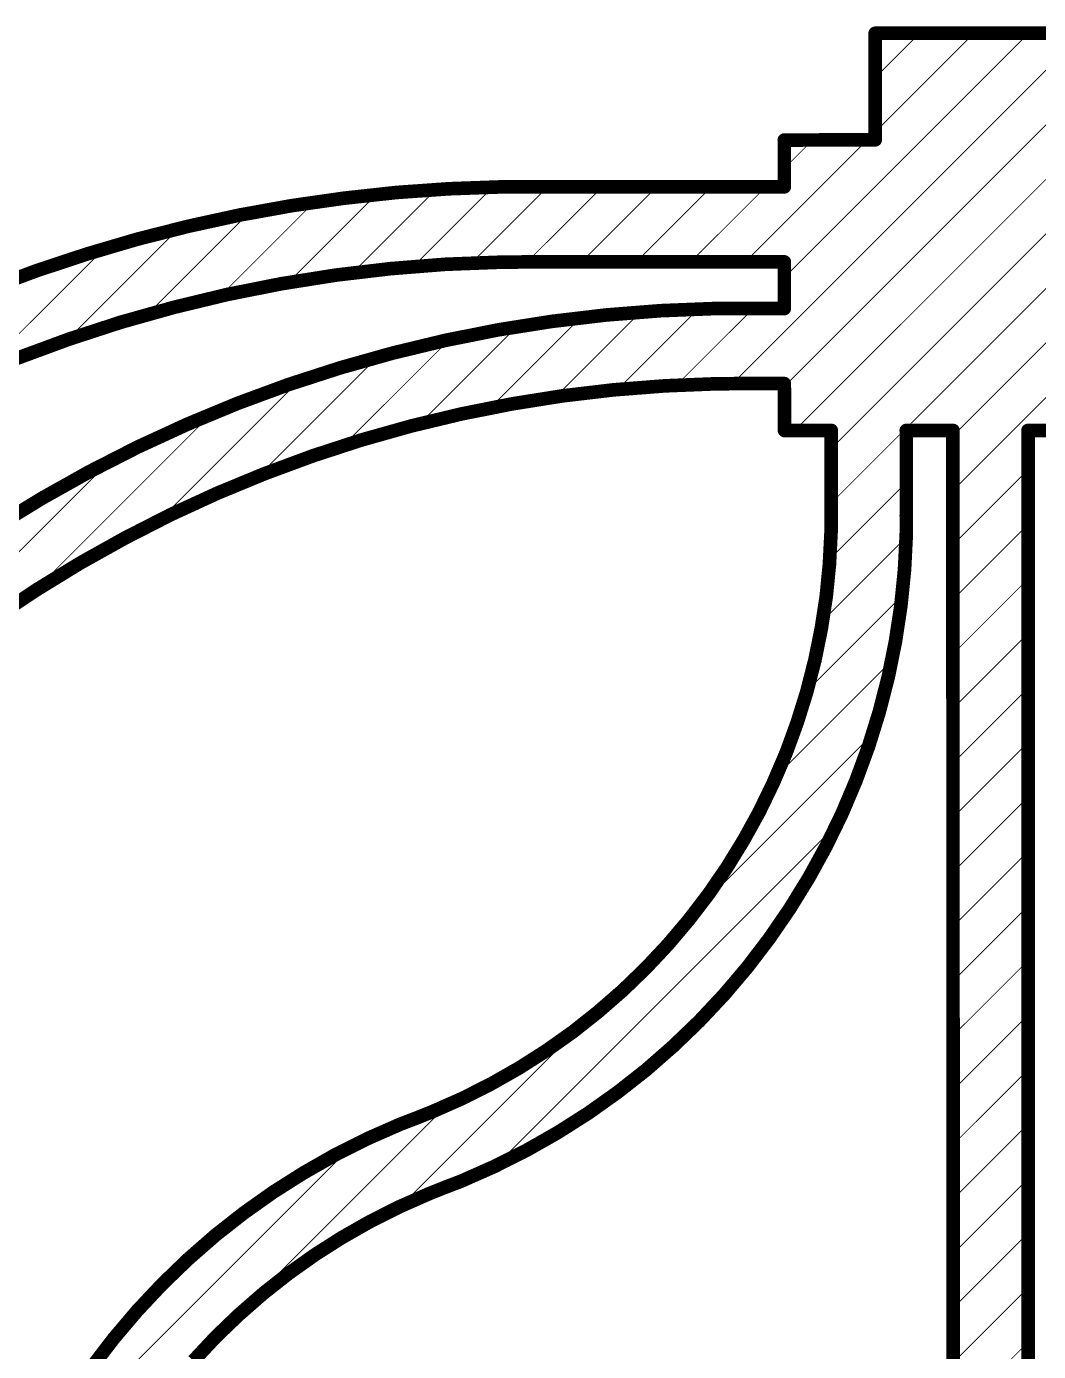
# Model space of a CAD drawing. Header units: millimetres. Extents: x 0 to 19.1, y 0 to 5.1.
# Drawn here: x 12.78 to 13.893, y 1.451 to 2.909 of the extents above; entities that cross this region are included whole.
import ezdxf

# ---------------------------------------------------------------- set-up
doc = ezdxf.new("R2010")
doc.units = ezdxf.units.MM
doc.header["$MEASUREMENT"] = 0
doc.layers.add('DrillDrawing', color=1, linetype='Continuous')

msp = doc.modelspace()

# ---------------------------------------------------------------- linework, layer by layer
at = {"layer": 'DrillDrawing'}
for points, const_width in [([(13.5561, 2.5153), (13.9429, 2.9021)], 0.001), ([(13.6138, 2.513), (14.0029, 2.9021)], 0.001), ([(13.6138, 2.633), (13.8829, 2.9021)], 0.001), ([(13.6245, 2.4637), (14.0629, 2.9021)], 0.001), ([(13.7137, 2.9016), (14.1014, 2.9016)], 0.015), ([(13.7137, 2.7843), (13.7137, 2.9016)], 0.015), ([(13.7137, 2.7929), (13.8229, 2.9021)], 0.001), ([(13.7137, 2.8529), (13.7629, 2.9021)], 0.001), ([(13.6654, 2.4446), (14.1014, 2.8806)], 0.001), ([(13.6654, 2.3846), (14.1014, 2.8206)], 0.001), ([(13.5701, 2.6493), (13.7058, 2.785)], 0.001), ([(13.6138, 2.7841), (13.703, 2.7843)], 0.015), ([(13.6138, 2.7326), (13.6138, 2.7841)], 0.015), ([(13.6138, 2.753), (13.6457, 2.7849)], 0.001), ([(13.703, 2.7843), (13.7137, 2.7843)], 0.015), ([(13.7993, 2.4585), (14.1258, 2.785)], 0.001), ([(13.7994, 2.3986), (14.1858, 2.785)], 0.001), ([(13.0718, 2.7119), (13.1293, 2.7201)], 0.015), ([(13.1293, 2.7201), (13.187, 2.7264)], 0.015), ([(13.1375, 2.6367), (13.2311, 2.7303)], 0.001), ([(13.187, 2.7264), (13.245, 2.7305)], 0.015), ([(13.2045, 2.6437), (13.2938, 2.733)], 0.001), ([(13.245, 2.7305), (13.303, 2.7326)], 0.015), ([(13.2685, 2.6477), (13.3541, 2.7333)], 0.001), ([(13.303, 2.7326), (13.332, 2.7326)], 0.015), ([(13.332, 2.7326), (13.6138, 2.7326)], 0.015), ([(13.3301, 2.6493), (13.4141, 2.7333)], 0.001), ([(13.3901, 2.6493), (13.4741, 2.7333)], 0.001), ([(13.4501, 2.6493), (13.5341, 2.7333)], 0.001), ([(13.5101, 2.6493), (13.5941, 2.7333)], 0.001), ([(12.992, 2.6112), (13.0971, 2.7163)], 0.001), ([(13.0147, 2.7016), (13.0718, 2.7119)], 0.015), ([(13.0671, 2.6263), (13.1656, 2.7248)], 0.001), ([(12.9114, 2.5906), (13.025, 2.7042)], 0.001), ([(12.9579, 2.6892), (13.0147, 2.7016)], 0.015), ([(12.8241, 2.5633), (12.9484, 2.6876)], 0.001), ([(12.9016, 2.6749), (12.9579, 2.6892)], 0.015), ([(12.8459, 2.6585), (12.9016, 2.6749)], 0.015), ([(12.7259, 2.5251), (12.866, 2.6652)], 0.001), ([(12.7908, 2.6402), (12.8459, 2.6585)], 0.015), ([(13.1807, 2.6426), (13.2411, 2.6474)], 0.015), ([(13.2411, 2.6474), (13.3017, 2.6497)], 0.015), ([(13.3017, 2.6497), (13.332, 2.65)], 0.015), ([(13.332, 2.65), (13.6138, 2.65)], 0.015), ([(13.6138, 2.5987), (13.6138, 2.65)], 0.015), ([(12.7364, 2.6199), (12.7908, 2.6402)], 0.015), ([(13.0606, 2.626), (13.1205, 2.6355)], 0.015), ([(13.1205, 2.6355), (13.1807, 2.6426)], 0.015), ([(13.0011, 2.6142), (13.0606, 2.626)], 0.015), ([(12.9422, 2.6), (13.0011, 2.6142)], 0.015), ([(12.8838, 2.5836), (12.9422, 2.6)], 0.015), ([(13.3584, 2.5846), (13.4178, 2.5916)], 0.015), ([(13.3613, 2.5005), (13.4562, 2.5954)], 0.001), ([(13.4178, 2.5916), (13.4773, 2.5963)], 0.015), ([(13.4295, 2.5087), (13.5196, 2.5987)], 0.001), ([(13.4773, 2.5963), (13.5371, 2.5987)], 0.015), ([(13.4942, 2.5134), (13.5802, 2.5994)], 0.001), ([(13.5371, 2.5987), (13.5669, 2.5987)], 0.015), ([(13.5669, 2.5987), (13.6138, 2.5987)], 0.015), ([(12.8262, 2.5648), (12.8838, 2.5836)], 0.015), ([(13.2407, 2.5636), (13.2994, 2.5753)], 0.015), ([(13.2888, 2.488), (13.3899, 2.5891)], 0.001), ([(13.2994, 2.5753), (13.3584, 2.5846)], 0.015), ([(12.7693, 2.5438), (12.8262, 2.5648)], 0.015), ([(13.1826, 2.5496), (13.2407, 2.5636)], 0.015), ([(13.2115, 2.4706), (13.3201, 2.5793)], 0.001), ([(13.1251, 2.5334), (13.1826, 2.5496)], 0.015), ([(13.127, 2.4462), (13.2463, 2.5655)], 0.001), ([(13.0335, 2.4127), (13.1667, 2.5459)], 0.001), ([(13.0683, 2.515), (13.1251, 2.5334)], 0.015), ([(13.4822, 2.5136), (13.5387, 2.5159)], 0.015), ([(13.5387, 2.5159), (13.5669, 2.5161)], 0.015), ([(13.5669, 2.5161), (13.6138, 2.5161)], 0.015), ([(13.6138, 2.5161), (13.6139, 2.4645)], 0.015), ([(12.9247, 2.3639), (13.0805, 2.5197)], 0.001), ([(13.0122, 2.4943), (13.0683, 2.515)], 0.015), ([(13.3139, 2.4937), (13.3697, 2.5026)], 0.015), ([(13.3697, 2.5026), (13.4259, 2.5092)], 0.015), ([(13.4259, 2.5092), (13.4822, 2.5136)], 0.015), ([(12.957, 2.4714), (13.0122, 2.4943)], 0.015), ([(13.2585, 2.4827), (13.3139, 2.4937)], 0.015), ([(12.7853, 2.2845), (12.9843, 2.4835)], 0.001), ([(12.9027, 2.4464), (12.957, 2.4714)], 0.015), ([(13.2035, 2.4695), (13.2585, 2.4827)], 0.015), ([(13.1491, 2.4542), (13.2035, 2.4695)], 0.015), ([(13.6139, 2.4645), (13.6654, 2.4645)], 0.015), ([(13.6654, 2.3707), (13.6654, 2.4645)], 0.015), ([(13.748, 2.4645), (13.748, 2.3707)], 0.015), ([(13.748, 2.4645), (13.7993, 2.4645)], 0.015), ([(13.7993, 2.4645), (13.7995, 0.4677)], 0.015), ([(13.8819, 0.4678), (13.8819, 2.4645)], 0.015), ([(13.8819, 2.4645), (13.9333, 2.4645)], 0.015), ([(12.8494, 2.4192), (12.9027, 2.4464)], 0.015), ([(13.0954, 2.4367), (13.1491, 2.4542)], 0.015), ([(13.0424, 2.4171), (13.0954, 2.4367)], 0.015), ([(12.2127, 1.7719), (12.8726, 2.4318)], 0.001), ([(12.7973, 2.39), (12.8494, 2.4192)], 0.015), ([(12.9901, 2.3955), (13.0424, 2.4171)], 0.015), ([(13.7994, 2.3386), (13.8819, 2.4211)], 0.001), ([(13.6637, 2.3229), (13.748, 2.4072)], 0.001), ([(12.7463, 2.3588), (12.7973, 2.39)], 0.015), ([(12.9388, 2.3719), (12.9901, 2.3955)], 0.015), ([(12.8885, 2.3462), (12.9388, 2.3719)], 0.015), ([(13.6652, 2.3529), (13.6654, 2.3707)], 0.015), ([(13.748, 2.3707), (13.748, 2.3508)], 0.015), ([(12.8391, 2.3186), (12.8885, 2.3462)], 0.015), ([(13.6634, 2.3173), (13.6652, 2.3529)], 0.015), ([(13.746, 2.3111), (13.748, 2.3508)], 0.015), ([(13.7994, 2.2786), (13.8819, 2.3611)], 0.001), ([(13.6556, 2.2548), (13.7478, 2.347)], 0.001), ([(12.791, 2.2891), (12.8391, 2.3186)], 0.015), ([(13.6599, 2.2819), (13.6634, 2.3173)], 0.015), ([(13.742, 2.2715), (13.746, 2.3111)], 0.015), ([(12.744, 2.2577), (12.791, 2.2891)], 0.015), ([(13.6545, 2.2467), (13.6599, 2.2819)], 0.015), ([(13.7994, 2.2186), (13.8819, 2.3011)], 0.001), ([(13.6385, 2.1777), (13.7432, 2.2824)], 0.001), ([(13.736, 2.2322), (13.742, 2.2715)], 0.015), ([(13.6474, 2.2118), (13.6545, 2.2467)], 0.015), ([(13.7281, 2.1932), (13.736, 2.2322)], 0.015), ([(13.7994, 2.1586), (13.8819, 2.2411)], 0.001), ([(13.6386, 2.1773), (13.6474, 2.2118)], 0.015), ([(13.6042, 2.0834), (13.7319, 2.2111)], 0.001), ([(13.7182, 2.1547), (13.7281, 2.1932)], 0.015), ([(13.628, 2.1433), (13.6386, 2.1773)], 0.015), ([(13.7994, 2.0986), (13.8819, 2.1811)], 0.001), ([(13.7064, 2.1167), (13.7182, 2.1547)], 0.015), ([(13.6158, 2.1098), (13.628, 2.1433)], 0.015), ([(13.5127, 1.9319), (13.7108, 2.13)], 0.001), ([(13.6018, 2.0771), (13.6158, 2.1098)], 0.015), ([(13.6927, 2.0794), (13.7064, 2.1167)], 0.015), ([(13.7994, 2.0386), (13.8819, 2.1211)], 0.001), ([(13.6772, 2.0428), (13.6927, 2.0794)], 0.015), ([(13.5863, 2.045), (13.6018, 2.0771)], 0.015), ([(13.7994, 1.9786), (13.8819, 2.0611)], 0.001), ([(13.5691, 2.0138), (13.5863, 2.045)], 0.015), ([(13.6598, 2.007), (13.6772, 2.0428)], 0.015), ([(13.2944, 1.6536), (13.6719, 2.0311)], 0.001), ([(13.5505, 1.9835), (13.5691, 2.0138)], 0.015), ([(13.6407, 1.9722), (13.6598, 2.007)], 0.015), ([(13.7994, 1.9186), (13.8819, 2.0011)], 0.001), ([(13.5303, 1.9541), (13.5505, 1.9835)], 0.015), ([(13.6198, 1.9383), (13.6407, 1.9722)], 0.015), ([(13.5087, 1.9259), (13.5303, 1.9541)], 0.015), ([(13.5973, 1.9055), (13.6198, 1.9383)], 0.015), ([(13.7994, 1.8586), (13.8819, 1.9411)], 0.001), ([(13.4857, 1.8987), (13.5087, 1.9259)], 0.015), ([(13.5732, 1.8739), (13.5973, 1.9055)], 0.015), ([(13.4613, 1.8727), (13.4857, 1.8987)], 0.015), ([(13.5475, 1.8436), (13.5732, 1.8739)], 0.015), ([(13.7994, 1.7986), (13.8819, 1.8811)], 0.001), ([(13.4357, 1.848), (13.4613, 1.8727)], 0.015), ([(13.4579, 1.7571), (13.5686, 1.8678)], 0.001), ([(13.4088, 1.8246), (13.4357, 1.848)], 0.015), ([(13.5203, 1.8146), (13.5475, 1.8436)], 0.015), ([(13.3809, 1.8025), (13.4088, 1.8246)], 0.015), ([(13.1901, 1.6093), (13.3961, 1.8153)], 0.001), ([(13.3518, 1.7819), (13.3809, 1.8025)], 0.015), ([(13.4916, 1.787), (13.5203, 1.8146)], 0.015), ([(13.7994, 1.7386), (13.8819, 1.8211)], 0.001), ([(13.4617, 1.7608), (13.4916, 1.787)], 0.015), ([(13.3218, 1.7628), (13.3518, 1.7819)], 0.015), ([(13.2908, 1.7452), (13.3218, 1.7628)], 0.015), ([(13.4304, 1.7362), (13.4617, 1.7608)], 0.015), ([(13.259, 1.7292), (13.2908, 1.7452)], 0.015), ([(13.7994, 1.6786), (13.8819, 1.7611)], 0.001), ([(13.2264, 1.7148), (13.259, 1.7292)], 0.015), ([(13.398, 1.7132), (13.4304, 1.7362)], 0.015), ([(12.7423, 1.2215), (13.2443, 1.7235)], 0.001), ([(13.2099, 1.7082), (13.2264, 1.7148)], 0.015), ([(13.3645, 1.6919), (13.398, 1.7132)], 0.015), ([(13.155, 1.6851), (13.1913, 1.7011)], 0.015), ([(13.1913, 1.7011), (13.2099, 1.7082)], 0.015), ([(13.1194, 1.6672), (13.155, 1.6851)], 0.015), ([(13.3299, 1.6722), (13.3645, 1.6919)], 0.015), ([(13.7994, 1.6186), (13.8819, 1.7011)], 0.001), ([(12.7853, 1.3245), (13.1382, 1.6774)], 0.001), ([(13.2944, 1.6544), (13.3299, 1.6722)], 0.015), ([(13.0849, 1.6475), (13.1194, 1.6672)], 0.015), ([(13.0513, 1.6262), (13.0849, 1.6475)], 0.015), ([(13.258, 1.6383), (13.2944, 1.6544)], 0.015), ([(13.0189, 1.6032), (13.0513, 1.6262)], 0.015), ([(13.2229, 1.6246), (13.2394, 1.6312)], 0.015), ([(13.2394, 1.6312), (13.258, 1.6383)], 0.015), ([(13.7994, 1.5586), (13.8819, 1.6411)], 0.001), ([(13.1903, 1.6102), (13.2229, 1.6246)], 0.015), ([(12.9876, 1.5786), (13.0189, 1.6032)], 0.015), ([(13.1585, 1.5942), (13.1903, 1.6102)], 0.015), ([(13.1275, 1.5766), (13.1585, 1.5942)], 0.015), ([(12.9577, 1.5524), (12.9876, 1.5786)], 0.015), ([(13.0975, 1.5575), (13.1275, 1.5766)], 0.015), ([(13.7994, 1.4986), (13.8819, 1.5811)], 0.001), ([(13.0685, 1.5369), (13.0975, 1.5575)], 0.015), ([(12.9291, 1.5248), (12.9577, 1.5524)], 0.015), ([(12.9019, 1.4958), (12.9291, 1.5248)], 0.015), ([(13.0405, 1.5148), (13.0685, 1.5369)], 0.015), ([(13.0137, 1.4914), (13.0405, 1.5148)], 0.015), ([(13.7994, 1.4386), (13.8819, 1.5211)], 0.001), ([(12.8762, 1.4655), (12.9019, 1.4958)], 0.015), ([(12.988, 1.4667), (13.0137, 1.4914)], 0.015), ([(12.852, 1.4339), (12.8762, 1.4655)], 0.015), ([(12.9637, 1.4407), (12.988, 1.4667)], 0.015), ([(13.7994, 1.3786), (13.8819, 1.4611)], 0.001)]:
    msp.add_lwpolyline(points, dxfattribs=dict(at, const_width=const_width))
for points, const_width in [([(13.71, 2.9016, 1), (13.7175, 2.9016, 1)], 0.0075), ([(13.71, 2.9016, 1), (13.7175, 2.9016, 1)], 0.0075), ([(13.7627, 2.9021, 1), (13.7632, 2.9021, 1)], 0.0005), ([(13.8227, 2.9021, 1), (13.8232, 2.9021, 1)], 0.0005), ([(13.8827, 2.9021, 1), (13.8832, 2.9021, 1)], 0.0005), ([(13.7135, 2.8529, 1), (13.714, 2.8529, 1)], 0.0005), ([(13.61, 2.7841, 1), (13.6175, 2.7841, 1)], 0.0075), ([(13.61, 2.7841, 1), (13.6175, 2.7841, 1)], 0.0075), ([(13.6455, 2.7849, 1), (13.646, 2.7849, 1)], 0.0005), ([(13.6993, 2.7843, 1), (13.7068, 2.7843, 1)], 0.0075), ([(13.6993, 2.7843, 1), (13.7068, 2.7843, 1)], 0.0075), ([(13.7056, 2.785, 1), (13.7061, 2.785, 1)], 0.0005), ([(13.71, 2.7843, 1), (13.7175, 2.7843, 1)], 0.0075), ([(13.71, 2.7843, 1), (13.7175, 2.7843, 1)], 0.0075), ([(13.7135, 2.7929, 1), (13.714, 2.7929, 1)], 0.0005), ([(13.6135, 2.753, 1), (13.614, 2.753, 1)], 0.0005), ([(13.1255, 2.7201, 1), (13.133, 2.7201, 1)], 0.0075), ([(13.1255, 2.7201, 1), (13.133, 2.7201, 1)], 0.0075), ([(13.1833, 2.7264, 1), (13.1908, 2.7264, 1)], 0.0075), ([(13.1833, 2.7264, 1), (13.1908, 2.7264, 1)], 0.0075), ([(13.2308, 2.7303, 1), (13.2313, 2.7303, 1)], 0.0005), ([(13.2412, 2.7305, 1), (13.2487, 2.7305, 1)], 0.0075), ([(13.2412, 2.7305, 1), (13.2487, 2.7305, 1)], 0.0075), ([(13.2936, 2.733, 1), (13.2941, 2.733, 1)], 0.0005), ([(13.2992, 2.7326, 1), (13.3067, 2.7326, 1)], 0.0075), ([(13.2992, 2.7326, 1), (13.3067, 2.7326, 1)], 0.0075), ([(13.3283, 2.7326, 1), (13.3358, 2.7326, 1)], 0.0075), ([(13.3283, 2.7326, 1), (13.3358, 2.7326, 1)], 0.0075), ([(13.3539, 2.7333, 1), (13.3544, 2.7333, 1)], 0.0005), ([(13.4139, 2.7333, 1), (13.4144, 2.7333, 1)], 0.0005), ([(13.4739, 2.7333, 1), (13.4744, 2.7333, 1)], 0.0005), ([(13.5339, 2.7333, 1), (13.5344, 2.7333, 1)], 0.0005), ([(13.5939, 2.7333, 1), (13.5944, 2.7333, 1)], 0.0005), ([(13.61, 2.7326, 1), (13.6175, 2.7326, 1)], 0.0075), ([(13.61, 2.7326, 1), (13.6175, 2.7326, 1)], 0.0075), ([(13.0681, 2.7119, 1), (13.0756, 2.7119, 1)], 0.0075), ([(13.0681, 2.7119, 1), (13.0756, 2.7119, 1)], 0.0075), ([(13.0968, 2.7163, 1), (13.0973, 2.7163, 1)], 0.0005), ([(13.1654, 2.7248, 1), (13.1659, 2.7248, 1)], 0.0005), ([(13.0109, 2.7016, 1), (13.0184, 2.7016, 1)], 0.0075), ([(13.0109, 2.7016, 1), (13.0184, 2.7016, 1)], 0.0075), ([(13.0248, 2.7042, 1), (13.0253, 2.7042, 1)], 0.0005), ([(12.9481, 2.6876, 1), (12.9486, 2.6876, 1)], 0.0005), ([(12.9542, 2.6892, 1), (12.9617, 2.6892, 1)], 0.0075), ([(12.9542, 2.6892, 1), (12.9617, 2.6892, 1)], 0.0075), ([(12.8979, 2.6749, 1), (12.9054, 2.6749, 1)], 0.0075), ([(12.8979, 2.6749, 1), (12.9054, 2.6749, 1)], 0.0075), ([(12.8422, 2.6585, 1), (12.8497, 2.6585, 1)], 0.0075), ([(12.8422, 2.6585, 1), (12.8497, 2.6585, 1)], 0.0075), ([(12.8657, 2.6652, 1), (12.8662, 2.6652, 1)], 0.0005), ([(13.2374, 2.6474, 1), (13.2449, 2.6474, 1)], 0.0075), ([(13.2374, 2.6474, 1), (13.2449, 2.6474, 1)], 0.0075), ([(13.298, 2.6497, 1), (13.3055, 2.6497, 1)], 0.0075), ([(13.298, 2.6497, 1), (13.3055, 2.6497, 1)], 0.0075), ([(13.3283, 2.65, 1), (13.3358, 2.65, 1)], 0.0075), ([(13.3283, 2.65, 1), (13.3358, 2.65, 1)], 0.0075), ([(13.61, 2.65, 1), (13.6175, 2.65, 1)], 0.0075), ([(13.61, 2.65, 1), (13.6175, 2.65, 1)], 0.0075), ([(12.7871, 2.6402, 1), (12.7946, 2.6402, 1)], 0.0075), ([(12.7871, 2.6402, 1), (12.7946, 2.6402, 1)], 0.0075), ([(13.1167, 2.6355, 1), (13.1242, 2.6355, 1)], 0.0075), ([(13.1167, 2.6355, 1), (13.1242, 2.6355, 1)], 0.0075), ([(13.1769, 2.6426, 1), (13.1844, 2.6426, 1)], 0.0075), ([(13.1769, 2.6426, 1), (13.1844, 2.6426, 1)], 0.0075), ([(13.2043, 2.6437, 1), (13.2048, 2.6437, 1)], 0.0005), ([(13.2682, 2.6477, 1), (13.2687, 2.6477, 1)], 0.0005), ([(13.3298, 2.6493, 1), (13.3303, 2.6493, 1)], 0.0005), ([(13.3898, 2.6493, 1), (13.3903, 2.6493, 1)], 0.0005), ([(13.4498, 2.6493, 1), (13.4503, 2.6493, 1)], 0.0005), ([(13.5098, 2.6493, 1), (13.5103, 2.6493, 1)], 0.0005), ([(13.5698, 2.6493, 1), (13.5703, 2.6493, 1)], 0.0005), ([(13.0569, 2.626, 1), (13.0644, 2.626, 1)], 0.0075), ([(13.0569, 2.626, 1), (13.0644, 2.626, 1)], 0.0075), ([(13.0668, 2.6263, 1), (13.0673, 2.6263, 1)], 0.0005), ([(13.1373, 2.6367, 1), (13.1378, 2.6367, 1)], 0.0005), ([(13.6135, 2.633, 1), (13.614, 2.633, 1)], 0.0005), ([(12.9918, 2.6112, 1), (12.9923, 2.6112, 1)], 0.0005), ([(12.9974, 2.6142, 1), (13.0049, 2.6142, 1)], 0.0075), ([(12.9974, 2.6142, 1), (13.0049, 2.6142, 1)], 0.0075), ([(12.9384, 2.6, 1), (12.9459, 2.6, 1)], 0.0075), ([(12.9384, 2.6, 1), (12.9459, 2.6, 1)], 0.0075), ([(13.414, 2.5916, 1), (13.4215, 2.5916, 1)], 0.0075), ([(13.414, 2.5916, 1), (13.4215, 2.5916, 1)], 0.0075), ([(13.456, 2.5954, 1), (13.4565, 2.5954, 1)], 0.0005), ([(13.4736, 2.5963, 1), (13.4811, 2.5963, 1)], 0.0075), ([(13.4736, 2.5963, 1), (13.4811, 2.5963, 1)], 0.0075), ([(13.5193, 2.5987, 1), (13.5198, 2.5987, 1)], 0.0005), ([(13.5333, 2.5987, 1), (13.5408, 2.5987, 1)], 0.0075), ([(13.5333, 2.5987, 1), (13.5408, 2.5987, 1)], 0.0075), ([(13.5632, 2.5987, 1), (13.5707, 2.5987, 1)], 0.0075), ([(13.5632, 2.5987, 1), (13.5707, 2.5987, 1)], 0.0075), ([(13.58, 2.5994, 1), (13.5805, 2.5994, 1)], 0.0005), ([(13.61, 2.5987, 1), (13.6175, 2.5987, 1)], 0.0075), ([(13.61, 2.5987, 1), (13.6175, 2.5987, 1)], 0.0075), ([(12.8801, 2.5836, 1), (12.8876, 2.5836, 1)], 0.0075), ([(12.8801, 2.5836, 1), (12.8876, 2.5836, 1)], 0.0075), ([(12.9111, 2.5906, 1), (12.9116, 2.5906, 1)], 0.0005), ([(13.2956, 2.5753, 1), (13.3031, 2.5753, 1)], 0.0075), ([(13.2956, 2.5753, 1), (13.3031, 2.5753, 1)], 0.0075), ([(13.3546, 2.5846, 1), (13.3621, 2.5846, 1)], 0.0075), ([(13.3546, 2.5846, 1), (13.3621, 2.5846, 1)], 0.0075), ([(13.3897, 2.5891, 1), (13.3902, 2.5891, 1)], 0.0005), ([(12.8224, 2.5648, 1), (12.8299, 2.5648, 1)], 0.0075), ([(12.8224, 2.5648, 1), (12.8299, 2.5648, 1)], 0.0075), ([(13.237, 2.5636, 1), (13.2445, 2.5636, 1)], 0.0075), ([(13.237, 2.5636, 1), (13.2445, 2.5636, 1)], 0.0075), ([(13.3199, 2.5793, 1), (13.3204, 2.5793, 1)], 0.0005), ([(12.8239, 2.5633, 1), (12.8244, 2.5633, 1)], 0.0005), ([(13.1789, 2.5496, 1), (13.1864, 2.5496, 1)], 0.0075), ([(13.1789, 2.5496, 1), (13.1864, 2.5496, 1)], 0.0075), ([(13.246, 2.5655, 1), (13.2465, 2.5655, 1)], 0.0005), ([(13.1214, 2.5334, 1), (13.1289, 2.5334, 1)], 0.0075), ([(13.1214, 2.5334, 1), (13.1289, 2.5334, 1)], 0.0075), ([(13.1665, 2.5459, 1), (13.167, 2.5459, 1)], 0.0005), ([(13.5349, 2.5159, 1), (13.5424, 2.5159, 1)], 0.0075), ([(13.5349, 2.5159, 1), (13.5424, 2.5159, 1)], 0.0075), ([(13.5632, 2.5161, 1), (13.5707, 2.5161, 1)], 0.0075), ([(13.5632, 2.5161, 1), (13.5707, 2.5161, 1)], 0.0075), ([(13.61, 2.5161, 1), (13.6175, 2.5161, 1)], 0.0075), ([(13.61, 2.5161, 1), (13.6175, 2.5161, 1)], 0.0075), ([(13.0645, 2.515, 1), (13.072, 2.515, 1)], 0.0075), ([(13.0645, 2.515, 1), (13.072, 2.515, 1)], 0.0075), ([(13.0803, 2.5197, 1), (13.0808, 2.5197, 1)], 0.0005), ([(13.366, 2.5026, 1), (13.3735, 2.5026, 1)], 0.0075), ([(13.366, 2.5026, 1), (13.3735, 2.5026, 1)], 0.0075), ([(13.4221, 2.5092, 1), (13.4296, 2.5092, 1)], 0.0075), ([(13.4221, 2.5092, 1), (13.4296, 2.5092, 1)], 0.0075), ([(13.4293, 2.5087, 1), (13.4298, 2.5087, 1)], 0.0005), ([(13.4785, 2.5136, 1), (13.486, 2.5136, 1)], 0.0075), ([(13.4785, 2.5136, 1), (13.486, 2.5136, 1)], 0.0075), ([(13.4939, 2.5134, 1), (13.4944, 2.5134, 1)], 0.0005), ([(13.5558, 2.5153, 1), (13.5563, 2.5153, 1)], 0.0005), ([(13.6135, 2.513, 1), (13.614, 2.513, 1)], 0.0005), ([(13.0084, 2.4943, 1), (13.0159, 2.4943, 1)], 0.0075), ([(13.0084, 2.4943, 1), (13.0159, 2.4943, 1)], 0.0075), ([(13.3102, 2.4937, 1), (13.3177, 2.4937, 1)], 0.0075), ([(13.3102, 2.4937, 1), (13.3177, 2.4937, 1)], 0.0075), ([(13.361, 2.5005, 1), (13.3615, 2.5005, 1)], 0.0005), ([(12.9532, 2.4714, 1), (12.9607, 2.4714, 1)], 0.0075), ([(12.9532, 2.4714, 1), (12.9607, 2.4714, 1)], 0.0075), ([(12.984, 2.4835, 1), (12.9845, 2.4835, 1)], 0.0005), ([(13.2547, 2.4827, 1), (13.2622, 2.4827, 1)], 0.0075), ([(13.2547, 2.4827, 1), (13.2622, 2.4827, 1)], 0.0075), ([(13.2885, 2.488, 1), (13.289, 2.488, 1)], 0.0005), ([(13.1998, 2.4695, 1), (13.2073, 2.4695, 1)], 0.0075), ([(13.1998, 2.4695, 1), (13.2073, 2.4695, 1)], 0.0075), ([(13.2112, 2.4706, 1), (13.2117, 2.4706, 1)], 0.0005), ([(13.6102, 2.4645, 1), (13.6177, 2.4645, 1)], 0.0075), ([(13.6102, 2.4645, 1), (13.6177, 2.4645, 1)], 0.0075), ([(13.6617, 2.4645, 1), (13.6692, 2.4645, 1)], 0.0075), ([(13.6617, 2.4645, 1), (13.6692, 2.4645, 1)], 0.0075), ([(13.7442, 2.4645, 1), (13.7517, 2.4645, 1)], 0.0075), ([(13.7442, 2.4645, 1), (13.7517, 2.4645, 1)], 0.0075), ([(13.7956, 2.4645, 1), (13.8031, 2.4645, 1)], 0.0075), ([(13.7956, 2.4645, 1), (13.8031, 2.4645, 1)], 0.0075), ([(13.8781, 2.4645, 1), (13.8856, 2.4645, 1)], 0.0075), ([(13.8781, 2.4645, 1), (13.8856, 2.4645, 1)], 0.0075), ([(12.8989, 2.4464, 1), (12.9064, 2.4464, 1)], 0.0075), ([(12.8989, 2.4464, 1), (12.9064, 2.4464, 1)], 0.0075), ([(13.1454, 2.4542, 1), (13.1529, 2.4542, 1)], 0.0075), ([(13.1454, 2.4542, 1), (13.1529, 2.4542, 1)], 0.0075), ([(13.6242, 2.4637, 1), (13.6247, 2.4637, 1)], 0.0005), ([(13.7991, 2.4585, 1), (13.7996, 2.4585, 1)], 0.0005), ([(13.0916, 2.4367, 1), (13.0991, 2.4367, 1)], 0.0075), ([(13.0916, 2.4367, 1), (13.0991, 2.4367, 1)], 0.0075), ([(13.1268, 2.4462, 1), (13.1273, 2.4462, 1)], 0.0005), ([(13.6652, 2.4446, 1), (13.6657, 2.4446, 1)], 0.0005), ([(12.8457, 2.4192, 1), (12.8532, 2.4192, 1)], 0.0075), ([(12.8457, 2.4192, 1), (12.8532, 2.4192, 1)], 0.0075), ([(12.8724, 2.4318, 1), (12.8729, 2.4318, 1)], 0.0005), ([(13.0386, 2.4171, 1), (13.0461, 2.4171, 1)], 0.0075), ([(13.0386, 2.4171, 1), (13.0461, 2.4171, 1)], 0.0075), ([(13.8816, 2.4211, 1), (13.8821, 2.4211, 1)], 0.0005), ([(13.0333, 2.4127, 1), (13.0338, 2.4127, 1)], 0.0005), ([(13.7477, 2.4072, 1), (13.7482, 2.4072, 1)], 0.0005), ([(12.7935, 2.39, 1), (12.801, 2.39, 1)], 0.0075), ([(12.7935, 2.39, 1), (12.801, 2.39, 1)], 0.0075), ([(12.9864, 2.3955, 1), (12.9939, 2.3955, 1)], 0.0075), ([(12.9864, 2.3955, 1), (12.9939, 2.3955, 1)], 0.0075), ([(13.7991, 2.3986, 1), (13.7996, 2.3986, 1)], 0.0005), ([(12.9351, 2.3719, 1), (12.9426, 2.3719, 1)], 0.0075), ([(12.9351, 2.3719, 1), (12.9426, 2.3719, 1)], 0.0075), ([(13.6617, 2.3707, 1), (13.6692, 2.3707, 1)], 0.0075), ([(13.6617, 2.3707, 1), (13.6692, 2.3707, 1)], 0.0075), ([(13.6652, 2.3846, 1), (13.6657, 2.3846, 1)], 0.0005), ([(13.7442, 2.3707, 1), (13.7517, 2.3707, 1)], 0.0075), ([(13.7442, 2.3707, 1), (13.7517, 2.3707, 1)], 0.0075), ([(12.9245, 2.3639, 1), (12.925, 2.3639, 1)], 0.0005), ([(12.8847, 2.3462, 1), (12.8922, 2.3462, 1)], 0.0075), ([(12.8847, 2.3462, 1), (12.8922, 2.3462, 1)], 0.0075), ([(13.6615, 2.3529, 1), (13.669, 2.3529, 1)], 0.0075), ([(13.6615, 2.3529, 1), (13.669, 2.3529, 1)], 0.0075), ([(13.7442, 2.3508, 1), (13.7517, 2.3508, 1)], 0.0075), ([(13.7442, 2.3508, 1), (13.7517, 2.3508, 1)], 0.0075), ([(13.8816, 2.3611, 1), (13.8821, 2.3611, 1)], 0.0005), ([(13.7476, 2.347, 1), (13.7481, 2.347, 1)], 0.0005), ([(13.7991, 2.3386, 1), (13.7996, 2.3386, 1)], 0.0005), ([(12.8354, 2.3186, 1), (12.8429, 2.3186, 1)], 0.0075), ([(12.8354, 2.3186, 1), (12.8429, 2.3186, 1)], 0.0075), ([(13.6597, 2.3173, 1), (13.6672, 2.3173, 1)], 0.0075), ([(13.6597, 2.3173, 1), (13.6672, 2.3173, 1)], 0.0075), ([(13.6634, 2.3229, 1), (13.6639, 2.3229, 1)], 0.0005), ([(13.7422, 2.3111, 1), (13.7497, 2.3111, 1)], 0.0075), ([(13.7422, 2.3111, 1), (13.7497, 2.3111, 1)], 0.0075), ([(12.7872, 2.2891, 1), (12.7947, 2.2891, 1)], 0.0075), ([(12.7872, 2.2891, 1), (12.7947, 2.2891, 1)], 0.0075), ([(13.6561, 2.2819, 1), (13.6636, 2.2819, 1)], 0.0075), ([(13.6561, 2.2819, 1), (13.6636, 2.2819, 1)], 0.0075), ([(13.8816, 2.3011, 1), (13.8821, 2.3011, 1)], 0.0005), ([(12.7851, 2.2845, 1), (12.7856, 2.2845, 1)], 0.0005), ([(13.7382, 2.2715, 1), (13.7457, 2.2715, 1)], 0.0075), ([(13.7382, 2.2715, 1), (13.7457, 2.2715, 1)], 0.0075), ([(13.7429, 2.2824, 1), (13.7434, 2.2824, 1)], 0.0005), ([(13.7991, 2.2786, 1), (13.7996, 2.2786, 1)], 0.0005), ([(13.6508, 2.2467, 1), (13.6583, 2.2467, 1)], 0.0075), ([(13.6508, 2.2467, 1), (13.6583, 2.2467, 1)], 0.0075), ([(13.6554, 2.2548, 1), (13.6559, 2.2548, 1)], 0.0005), ([(13.7323, 2.2322, 1), (13.7398, 2.2322, 1)], 0.0075), ([(13.7323, 2.2322, 1), (13.7398, 2.2322, 1)], 0.0075), ([(13.8816, 2.2411, 1), (13.8821, 2.2411, 1)], 0.0005), ([(13.6437, 2.2118, 1), (13.6512, 2.2118, 1)], 0.0075), ([(13.6437, 2.2118, 1), (13.6512, 2.2118, 1)], 0.0075), ([(13.7991, 2.2186, 1), (13.7996, 2.2186, 1)], 0.0005), ([(13.7316, 2.2111, 1), (13.7321, 2.2111, 1)], 0.0005), ([(13.7243, 2.1932, 1), (13.7318, 2.1932, 1)], 0.0075), ([(13.7243, 2.1932, 1), (13.7318, 2.1932, 1)], 0.0075), ([(13.6348, 2.1773, 1), (13.6423, 2.1773, 1)], 0.0075), ([(13.6348, 2.1773, 1), (13.6423, 2.1773, 1)], 0.0075), ([(13.6382, 2.1777, 1), (13.6387, 2.1777, 1)], 0.0005), ([(13.8816, 2.1811, 1), (13.8821, 2.1811, 1)], 0.0005), ([(13.7145, 2.1547, 1), (13.722, 2.1547, 1)], 0.0075), ([(13.7145, 2.1547, 1), (13.722, 2.1547, 1)], 0.0075), ([(13.7991, 2.1586, 1), (13.7996, 2.1586, 1)], 0.0005), ([(13.6243, 2.1433, 1), (13.6318, 2.1433, 1)], 0.0075), ([(13.6243, 2.1433, 1), (13.6318, 2.1433, 1)], 0.0075), ([(13.7105, 2.13, 1), (13.711, 2.13, 1)], 0.0005), ([(13.612, 2.1098, 1), (13.6195, 2.1098, 1)], 0.0075), ([(13.612, 2.1098, 1), (13.6195, 2.1098, 1)], 0.0075), ([(13.7027, 2.1167, 1), (13.7102, 2.1167, 1)], 0.0075), ([(13.7027, 2.1167, 1), (13.7102, 2.1167, 1)], 0.0075), ([(13.8816, 2.1211, 1), (13.8821, 2.1211, 1)], 0.0005), ([(13.689, 2.0794, 1), (13.6965, 2.0794, 1)], 0.0075), ([(13.689, 2.0794, 1), (13.6965, 2.0794, 1)], 0.0075), ([(13.7991, 2.0986, 1), (13.7996, 2.0986, 1)], 0.0005), ([(13.5981, 2.0771, 1), (13.6056, 2.0771, 1)], 0.0075), ([(13.5981, 2.0771, 1), (13.6056, 2.0771, 1)], 0.0075), ([(13.6039, 2.0834, 1), (13.6044, 2.0834, 1)], 0.0005), ([(13.8816, 2.0611, 1), (13.8821, 2.0611, 1)], 0.0005), ([(13.5825, 2.045, 1), (13.59, 2.045, 1)], 0.0075), ([(13.5825, 2.045, 1), (13.59, 2.045, 1)], 0.0075), ([(13.6734, 2.0428, 1), (13.6809, 2.0428, 1)], 0.0075), ([(13.6734, 2.0428, 1), (13.6809, 2.0428, 1)], 0.0075), ([(13.6716, 2.0311, 1), (13.6721, 2.0311, 1)], 0.0005), ([(13.7991, 2.0386, 1), (13.7996, 2.0386, 1)], 0.0005), ([(13.5654, 2.0138, 1), (13.5729, 2.0138, 1)], 0.0075), ([(13.5654, 2.0138, 1), (13.5729, 2.0138, 1)], 0.0075), ([(13.6561, 2.007, 1), (13.6636, 2.007, 1)], 0.0075), ([(13.6561, 2.007, 1), (13.6636, 2.007, 1)], 0.0075), ([(13.8816, 2.0011, 1), (13.8821, 2.0011, 1)], 0.0005), ([(13.5467, 1.9835, 1), (13.5542, 1.9835, 1)], 0.0075), ([(13.5467, 1.9835, 1), (13.5542, 1.9835, 1)], 0.0075), ([(13.6369, 1.9722, 1), (13.6444, 1.9722, 1)], 0.0075), ([(13.6369, 1.9722, 1), (13.6444, 1.9722, 1)], 0.0075), ([(13.7991, 1.9786, 1), (13.7996, 1.9786, 1)], 0.0005), ([(13.5265, 1.9541, 1), (13.534, 1.9541, 1)], 0.0075), ([(13.5265, 1.9541, 1), (13.534, 1.9541, 1)], 0.0075), ([(13.6161, 1.9383, 1), (13.6236, 1.9383, 1)], 0.0075), ([(13.6161, 1.9383, 1), (13.6236, 1.9383, 1)], 0.0075), ([(13.8816, 1.9411, 1), (13.8821, 1.9411, 1)], 0.0005), ([(13.5049, 1.9259, 1), (13.5124, 1.9259, 1)], 0.0075), ([(13.5049, 1.9259, 1), (13.5124, 1.9259, 1)], 0.0075), ([(13.5124, 1.9319, 1), (13.5129, 1.9319, 1)], 0.0005), ([(13.5936, 1.9055, 1), (13.6011, 1.9055, 1)], 0.0075), ([(13.5936, 1.9055, 1), (13.6011, 1.9055, 1)], 0.0075), ([(13.7991, 1.9186, 1), (13.7996, 1.9186, 1)], 0.0005), ([(13.4819, 1.8987, 1), (13.4894, 1.8987, 1)], 0.0075), ([(13.4819, 1.8987, 1), (13.4894, 1.8987, 1)], 0.0075), ([(13.5694, 1.8739, 1), (13.5769, 1.8739, 1)], 0.0075), ([(13.5694, 1.8739, 1), (13.5769, 1.8739, 1)], 0.0075), ([(13.8816, 1.8811, 1), (13.8821, 1.8811, 1)], 0.0005), ([(13.4575, 1.8727, 1), (13.465, 1.8727, 1)], 0.0075), ([(13.4575, 1.8727, 1), (13.465, 1.8727, 1)], 0.0075), ([(13.5683, 1.8678, 1), (13.5688, 1.8678, 1)], 0.0005), ([(13.4319, 1.848, 1), (13.4394, 1.848, 1)], 0.0075), ([(13.4319, 1.848, 1), (13.4394, 1.848, 1)], 0.0075), ([(13.7991, 1.8586, 1), (13.7996, 1.8586, 1)], 0.0005), ([(13.5437, 1.8436, 1), (13.5512, 1.8436, 1)], 0.0075), ([(13.5437, 1.8436, 1), (13.5512, 1.8436, 1)], 0.0075), ([(13.4051, 1.8246, 1), (13.4126, 1.8246, 1)], 0.0075), ([(13.4051, 1.8246, 1), (13.4126, 1.8246, 1)], 0.0075), ([(13.3771, 1.8025, 1), (13.3846, 1.8025, 1)], 0.0075), ([(13.3771, 1.8025, 1), (13.3846, 1.8025, 1)], 0.0075), ([(13.3959, 1.8153, 1), (13.3964, 1.8153, 1)], 0.0005), ([(13.5165, 1.8146, 1), (13.524, 1.8146, 1)], 0.0075), ([(13.5165, 1.8146, 1), (13.524, 1.8146, 1)], 0.0075), ([(13.8816, 1.8211, 1), (13.8821, 1.8211, 1)], 0.0005), ([(13.4879, 1.787, 1), (13.4954, 1.787, 1)], 0.0075), ([(13.4879, 1.787, 1), (13.4954, 1.787, 1)], 0.0075), ([(13.7992, 1.7986, 1), (13.7997, 1.7986, 1)], 0.0005), ([(13.3481, 1.7819, 1), (13.3556, 1.7819, 1)], 0.0075), ([(13.3481, 1.7819, 1), (13.3556, 1.7819, 1)], 0.0075), ([(13.318, 1.7628, 1), (13.3255, 1.7628, 1)], 0.0075), ([(13.318, 1.7628, 1), (13.3255, 1.7628, 1)], 0.0075), ([(13.4579, 1.7608, 1), (13.4654, 1.7608, 1)], 0.0075), ([(13.4579, 1.7608, 1), (13.4654, 1.7608, 1)], 0.0075), ([(13.2871, 1.7452, 1), (13.2946, 1.7452, 1)], 0.0075), ([(13.2871, 1.7452, 1), (13.2946, 1.7452, 1)], 0.0075), ([(13.4576, 1.7571, 1), (13.4581, 1.7571, 1)], 0.0005), ([(13.8816, 1.7611, 1), (13.8821, 1.7611, 1)], 0.0005), ([(13.2553, 1.7292, 1), (13.2628, 1.7292, 1)], 0.0075), ([(13.2553, 1.7292, 1), (13.2628, 1.7292, 1)], 0.0075), ([(13.4267, 1.7362, 1), (13.4342, 1.7362, 1)], 0.0075), ([(13.4267, 1.7362, 1), (13.4342, 1.7362, 1)], 0.0075), ([(13.7992, 1.7386, 1), (13.7997, 1.7386, 1)], 0.0005), ([(13.2227, 1.7148, 1), (13.2302, 1.7148, 1)], 0.0075), ([(13.2227, 1.7148, 1), (13.2302, 1.7148, 1)], 0.0075), ([(13.244, 1.7235, 1), (13.2445, 1.7235, 1)], 0.0005), ([(13.3943, 1.7132, 1), (13.4018, 1.7132, 1)], 0.0075), ([(13.3943, 1.7132, 1), (13.4018, 1.7132, 1)], 0.0075), ([(13.1876, 1.7011, 1), (13.1951, 1.7011, 1)], 0.0075), ([(13.1876, 1.7011, 1), (13.1951, 1.7011, 1)], 0.0075), ([(13.2061, 1.7082, 1), (13.2136, 1.7082, 1)], 0.0075), ([(13.2061, 1.7082, 1), (13.2136, 1.7082, 1)], 0.0075), ([(13.1512, 1.6851, 1), (13.1587, 1.6851, 1)], 0.0075), ([(13.1512, 1.6851, 1), (13.1587, 1.6851, 1)], 0.0075), ([(13.3607, 1.6919, 1), (13.3682, 1.6919, 1)], 0.0075), ([(13.3607, 1.6919, 1), (13.3682, 1.6919, 1)], 0.0075), ([(13.8816, 1.7011, 1), (13.8821, 1.7011, 1)], 0.0005), ([(13.1379, 1.6774, 1), (13.1384, 1.6774, 1)], 0.0005), ([(13.3261, 1.6722, 1), (13.3336, 1.6722, 1)], 0.0075), ([(13.3261, 1.6722, 1), (13.3336, 1.6722, 1)], 0.0075), ([(13.7992, 1.6786, 1), (13.7997, 1.6786, 1)], 0.0005), ([(13.1157, 1.6672, 1), (13.1232, 1.6672, 1)], 0.0075), ([(13.1157, 1.6672, 1), (13.1232, 1.6672, 1)], 0.0075), ([(13.0811, 1.6475, 1), (13.0886, 1.6475, 1)], 0.0075), ([(13.0811, 1.6475, 1), (13.0886, 1.6475, 1)], 0.0075), ([(13.2906, 1.6544, 1), (13.2981, 1.6544, 1)], 0.0075), ([(13.2906, 1.6544, 1), (13.2981, 1.6544, 1)], 0.0075), ([(13.2942, 1.6536, 1), (13.2947, 1.6536, 1)], 0.0005), ([(13.0476, 1.6262, 1), (13.0551, 1.6262, 1)], 0.0075), ([(13.0476, 1.6262, 1), (13.0551, 1.6262, 1)], 0.0075), ([(13.2357, 1.6312, 1), (13.2432, 1.6312, 1)], 0.0075), ([(13.2357, 1.6312, 1), (13.2432, 1.6312, 1)], 0.0075), ([(13.2542, 1.6383, 1), (13.2617, 1.6383, 1)], 0.0075), ([(13.2542, 1.6383, 1), (13.2617, 1.6383, 1)], 0.0075), ([(13.8816, 1.6411, 1), (13.8821, 1.6411, 1)], 0.0005), ([(13.2191, 1.6246, 1), (13.2266, 1.6246, 1)], 0.0075), ([(13.2191, 1.6246, 1), (13.2266, 1.6246, 1)], 0.0075), ([(13.7992, 1.6186, 1), (13.7997, 1.6186, 1)], 0.0005), ([(13.0151, 1.6032, 1), (13.0226, 1.6032, 1)], 0.0075), ([(13.0151, 1.6032, 1), (13.0226, 1.6032, 1)], 0.0075), ([(13.1866, 1.6102, 1), (13.1941, 1.6102, 1)], 0.0075), ([(13.1866, 1.6102, 1), (13.1941, 1.6102, 1)], 0.0075), ([(13.1899, 1.6093, 1), (13.1904, 1.6093, 1)], 0.0005), ([(13.1548, 1.5942, 1), (13.1623, 1.5942, 1)], 0.0075), ([(13.1548, 1.5942, 1), (13.1623, 1.5942, 1)], 0.0075), ([(12.9839, 1.5786, 1), (12.9914, 1.5786, 1)], 0.0075), ([(12.9839, 1.5786, 1), (12.9914, 1.5786, 1)], 0.0075), ([(13.1238, 1.5766, 1), (13.1313, 1.5766, 1)], 0.0075), ([(13.1238, 1.5766, 1), (13.1313, 1.5766, 1)], 0.0075), ([(13.8816, 1.5811, 1), (13.8821, 1.5811, 1)], 0.0005), ([(13.0938, 1.5575, 1), (13.1013, 1.5575, 1)], 0.0075), ([(13.0938, 1.5575, 1), (13.1013, 1.5575, 1)], 0.0075), ([(12.9539, 1.5524, 1), (12.9614, 1.5524, 1)], 0.0075), ([(12.9539, 1.5524, 1), (12.9614, 1.5524, 1)], 0.0075), ([(13.7992, 1.5586, 1), (13.7997, 1.5586, 1)], 0.0005), ([(12.9253, 1.5248, 1), (12.9328, 1.5248, 1)], 0.0075), ([(12.9253, 1.5248, 1), (12.9328, 1.5248, 1)], 0.0075), ([(13.0647, 1.5369, 1), (13.0722, 1.5369, 1)], 0.0075), ([(13.0647, 1.5369, 1), (13.0722, 1.5369, 1)], 0.0075), ([(13.0367, 1.5148, 1), (13.0442, 1.5148, 1)], 0.0075), ([(13.0367, 1.5148, 1), (13.0442, 1.5148, 1)], 0.0075), ([(13.8816, 1.5211, 1), (13.8821, 1.5211, 1)], 0.0005), ([(12.8981, 1.4958, 1), (12.9056, 1.4958, 1)], 0.0075), ([(12.8981, 1.4958, 1), (12.9056, 1.4958, 1)], 0.0075), ([(13.0099, 1.4914, 1), (13.0174, 1.4914, 1)], 0.0075), ([(13.0099, 1.4914, 1), (13.0174, 1.4914, 1)], 0.0075), ([(13.7992, 1.4986, 1), (13.7997, 1.4986, 1)], 0.0005), ([(12.8724, 1.4655, 1), (12.8799, 1.4655, 1)], 0.0075), ([(12.8724, 1.4655, 1), (12.8799, 1.4655, 1)], 0.0075), ([(12.9843, 1.4667, 1), (12.9918, 1.4667, 1)], 0.0075), ([(12.9843, 1.4667, 1), (12.9918, 1.4667, 1)], 0.0075), ([(13.8816, 1.4611, 1), (13.8821, 1.4611, 1)], 0.0005)]:
    msp.add_lwpolyline(points, format="xyb", close=True, dxfattribs=dict(at, const_width=const_width))

doc.saveas('drawing.dxf')
